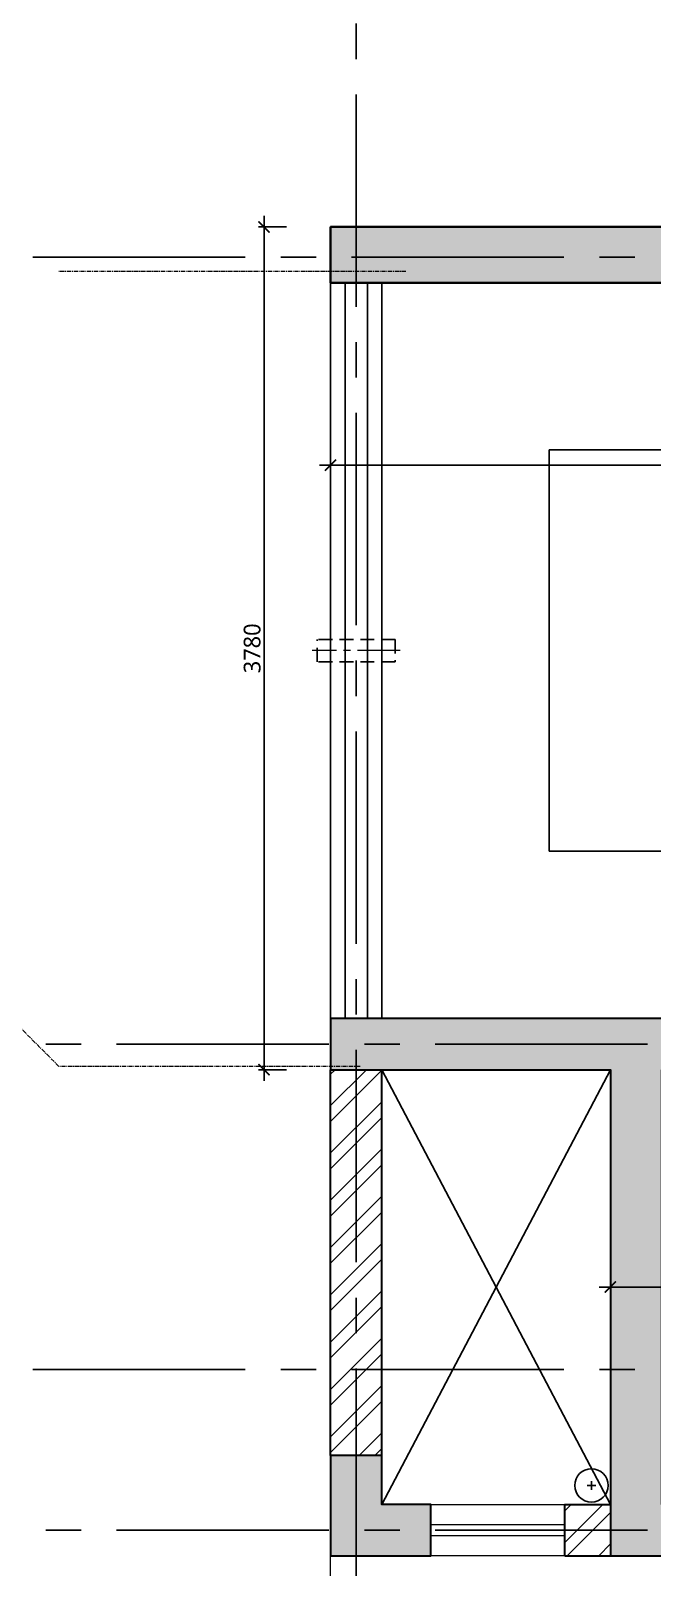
# Model space of a CAD drawing. Header units: millimetres. Extents: x -2409243 to -2334937, y -643723 to -441957.
# Drawn here: x -2363749 to -2360962, y -475055 to -468162 of the extents above; entities that cross this region are included whole.
import ezdxf

# ---------------------------------------------------------------- set-up
doc = ezdxf.new("R2010")
doc.units = ezdxf.units.MM
doc.header["$MEASUREMENT"] = 0
doc.header["$PDMODE"] = 67
for name, pattern in [('CENTER', [2, 1.25, -0.25, 0.25, -0.25]), ('CENTER2', [28.574999999999996, 19.05, -3.174999999999999, 3.174999999999999, -3.174999999999999]), ('DASHED2', [0.375, 0.25, -0.125])]:
    doc.linetypes.add(name, pattern=pattern)
for name, color, linetype in [('A-Anno-Grid Lines', 154, 'Continuous'), ('A-Railing', 4, 'Continuous'), ('A-Wall Patt', 8, 'Continuous'), ('A-Window', 4, 'Continuous'), ('S-Conc Patt', 9, 'Continuous')]:
    doc.layers.add(name, color=color, linetype=linetype)
for name, color, linetype, lineweight in [('A-Detail Lines', 8, 'Continuous', 25), ('A-Door', 4, 'Continuous', 9), ('A-DTLS-Elevation', 4, 'Continuous', 25), ('A-Wall Ele', 3, 'Continuous', 20), ('A-Wall Sec', 1, 'Continuous', 30), ('COL', 15, 'Continuous', 25), ('GRIDLINES', 8, 'CENTER', 5), ('HVAC Units', 60, 'Continuous', 30), ('S-Concrete', 40, 'Continuous', 30), ('STAIR', 3, 'Continuous', 9)]:
    doc.layers.add(name, color=color, linetype=linetype, lineweight=lineweight)
doc.styles.get("Standard").update_dxf_attribs({"font": 'trebuc.ttf'})
doc.dimstyles.new('IIITD_WD_M @ 50', dxfattribs={"dimscale": 50, "dimtxt": 1.5, "dimasz": 1, "dimexe": 0.5, "dimexo": 0.25, "dimgap": 0.3, "dimtad": 1, "dimdec": 0, "dimrnd": 1, "dimzin": 0, "dimdsep": 46, "dimtxsty": 'Standard', "dimblk": 'ARCHTICK', "dimcen": 0.2, "dimdle": 1, "dimclrd": 1, "dimclre": 1, "dimclrt": 5, "dimadec": 0, "dimazin": 0, "dimtfac": 1, "dimtdec": 0, "dimtofl": 0, "dimtmove": 0, "dimatfit": 0, "dimfxl": 2, "dimfxlon": 1, "dimtolj": 1, "dimtzin": 0, "dimlwd": -1, "dimlwe": -1, "dimarcsym": 0})

# ---------------------------------------------------------------- blocks, each defined once
blk = doc.blocks.new('Cols Residences')
h = blk.add_hatch(color=256)
h.paths.add_polyline_path([(-10431.56114828156, -1499.257303311024), (-10651.56114828156, -1499.257303311257)], flags=0)
edge = h.paths.add_edge_path()
edge.add_line((-10431.56114828161, -1269.257303311256), (-10881.56114828161, -1269.257303311256))
edge.add_line((-10881.56114828161, -1269.257303311256), (-10881.56114828156, -1499.257303311257))
h = blk.add_hatch(color=256)
edge = h.paths.add_edge_path(flags=17)
edge.add_line((-10881.56114828161, -1269.257303311256), (-10431.56114828161, -1269.25730331114))
edge.add_line((-10881.56114828156, -1269.257303311256), (-10881.56114828156, -1719.257303311256))
edge.add_line((-10881.56114828156, -1719.257303311256), (-10651.56114828156, -1719.257303311256))
edge.add_line((-10651.56114828156, -1719.257303311256), (-10651.56114828156, -1499.257303311257))
edge.add_line((-10651.56114828156, -1499.257303311257), (-10431.56114828156, -1499.257303311257))
edge.add_line((-10431.56114828161, -1269.257303311024), (-10431.56114828156, -1499.257303311024))
h.paths.add_polyline_path([(-10431.56114828156, -1499.257303311024), (-10651.56114828156, -1499.257303311257)], flags=0)
at = {"layer": 'S-Conc Patt'}
blk.add_hatch(color=256, dxfattribs=at).paths.add_polyline_path([(-10431.5611482815, -1269.257303311024), (-10881.5611482815, -1269.257303311024), (-10881.5611482815, -1719.257303311024), (-10651.5611482815, -1719.257303311024), (-10651.5611482815, -1499.257303311024), (-10431.5611482815, -1499.257303311024)], flags=17)
for points in [[(-8471.56114828243, -1269.257303311024), (-8701.5611482815, -1269.257303311024), (-8701.561148281733, -2524.257303311257), (-10881.5611482815, -2524.257303311257), (-10881.5611482815, -3124.257303311257), (-10651.5611482815, -3124.257303311257), (-10651.5611482815, -2754.257303311257), (-8701.56114828243, -2754.257303311257), (-8701.56114828243, -4654.257303311257), (-10651.56114828103, -4654.257303311257), (-10651.56114828103, -4469.257303311256), (-10881.56114828103, -4469.257303311256), (-10881.56114828103, -5069.257303311257), (-10651.56114828103, -5069.257303311257), (-10651.56114828103, -4884.257303311256), (-8701.56114828243, -4884.257303311256), (-8701.5611482815, -6784.257303311024), (-10651.5611482815, -6784.257303311024), (-10651.5611482815, -6414.257303311258), (-10881.5611482815, -6414.257303311258), (-10881.5611482815, -7014.257303311258), (-8471.56114828243, -7014.257303311258)], [(-5171.561148281385, -5229.257303310558), (-4921.561148281385, -5229.257303310558), (-4921.561148281385, -1269.257303310791), (-5171.561148281385, -1269.257303310791)]]:
    blk.add_hatch(color=256, dxfattribs=at).paths.add_polyline_path(points)
at = {"layer": 'S-Concrete'}
for points in [[(-8471.56114828243, -1269.257303311024), (-8701.5611482815, -1269.257303311024), (-8701.561148281733, -2524.257303311257), (-10881.5611482815, -2524.257303311257), (-10881.5611482815, -3124.257303311257), (-10651.5611482815, -3124.257303311257), (-10651.5611482815, -2754.257303311257), (-8701.56114828243, -2754.257303311257), (-8701.56114828243, -4654.257303311257), (-10651.56114828103, -4654.257303311257), (-10651.56114828103, -4469.257303311256), (-10881.56114828103, -4469.257303311256), (-10881.56114828103, -5069.257303311257), (-10651.56114828103, -5069.257303311257), (-10651.56114828103, -4884.257303311256), (-8701.56114828243, -4884.257303311256), (-8701.5611482815, -6784.257303311024), (-10651.5611482815, -6784.257303311024), (-10651.5611482815, -6414.257303311258), (-10881.5611482815, -6414.257303311258), (-10881.5611482815, -7014.257303311258), (-8471.56114828243, -7014.257303311258), (-8471.56114828243, -1269.257303311024)], [(-10431.5611482815, -1269.257303311024), (-10881.5611482815, -1269.257303311024), (-10881.5611482815, -1719.257303311024), (-10651.5611482815, -1719.257303311024), (-10651.5611482815, -1499.257303311024), (-10431.5611482815, -1499.257303311024), (-10431.5611482815, -1269.257303311024)]]:
    blk.add_lwpolyline(points, dxfattribs=at)
at = {"layer": 'S-Concrete', "lineweight": 35}
blk.add_lwpolyline([(-5171.561148281385, -5229.257303310558), (-4921.561148281385, -5229.257303310558), (-4921.561148281385, -1269.257303310791), (-5171.561148281385, -1269.257303310791)], close=True, dxfattribs=at)
blk = doc.blocks.new('Stair win rail')
at = {"layer": 'A-Window', "color": 3}
for p, q in [((-21549.99999999942, -3507.235837192973), (-24850.00000000046, -3507.235837192973)), ((-21549.99999999942, -3607.235837192973), (-24850.00000000046, -3607.235837192973))]:
    blk.add_line(p, q, dxfattribs=at)
at = {"layer": 'A-Window'}
for points in [[(-21549.99999999942, -3442.235837192973), (-24850.00000000046, -3442.23583719274)], [(-21549.99999999942, -3672.235837192973), (-24850.00000000046, -3672.235837192973)]]:
    blk.add_lwpolyline(points, dxfattribs=at)
blk = doc.blocks.new('Grid Residences')
at = {"layer": 'A-Anno-Grid Lines', "linetype": 'CENTER2', "ltscale": 50}
for p, q in [((-10046.56114828167, 2922.978533881833), (-10046.56114828161, -27704.42249789054)), ((-5056.561148281617, 2922.978533881949), (-5056.561148281617, -27704.42249789042)), ((-10766.56114828156, 2547.978533881949), (-10766.56114828156, -10441.25365557242)), ((-8586.561148282315, 2547.933843523963), (-8586.561148282315, -10441.25365557242)), ((12818.17248725664, -1384.25730331114), (-37818.04011461896, -1384.257303311489))]:
    blk.add_line(p, q, dxfattribs=at)
blk = doc.blocks.new('Shaft Door D')
at = {"layer": 'A-Wall Patt'}
h = blk.add_hatch(dxfattribs=at)
h.set_pattern_fill('ANSI32', color=256, scale=400, style=0)
h.set_pattern_definition([(45, (-9829.325311088469, 7062.978533881891), (-106.0660171779821, 106.0660171779821), []), (45, (-9758.614633088466, 7062.978533881891), (-106.0660171779821, 106.0660171779821), [])])
h.paths.add_polyline_path([(-9624.325311088469, 7292.978533881892), (-9829.325311088469, 7292.978533881892), (-9829.325311088469, 7062.978533881891), (-9624.325311088469, 7062.978533881891)])
at = {"layer": 'A-Door'}
for points in [[(-10429.32531108847, 7292.978533881892), (-9829.325311088469, 7292.978533881892)], [(-10429.32531108847, 7202.978533881891), (-9829.325311088469, 7202.978533881891)], [(-10429.32531108847, 7152.978533881891), (-9829.325311088469, 7152.978533881891)], [(-9829.325311088469, 7062.978533881891), (-10429.32531108847, 7062.978533881891)]]:
    blk.add_lwpolyline(points, dxfattribs=at)
at = {"layer": 'A-Wall Sec'}
for points in [[(-9829.325311088469, 7062.978533881891), (-9829.325311088469, 7292.978533881892), (-9624.325311088469, 7292.978533881892)], [(-9829.325311088469, 7062.978533881891), (-9624.325311088469, 7062.978533881891)]]:
    blk.add_lwpolyline(points, dxfattribs=at)
blk = doc.blocks.new('Garbaghe Chute cutout')
at = {"layer": 'A-Detail Lines'}
for points in [[(-836332.2976589759, 288436.1430589523), (-835307.2976589759, 286486.1430589523)], [(-836332.2976589763, 286486.1430589523), (-835307.2976589759, 288436.1430589521)]]:
    blk.add_lwpolyline(points, dxfattribs=at)
blk = doc.blocks.new('RW pipe')
at = {"layer": 'A-Detail Lines'}
for points in [[(-912762.8627371552, 292095.1890407079), (-912762.8627371552, 292055.1890407079)], [(-912742.862737155, 292075.1890407078), (-912782.8627371552, 292075.1890407078)]]:
    blk.add_lwpolyline(points, dxfattribs=at)
at = {"layer": 'A-DTLS-Elevation'}
blk.add_circle((-912762.8627371552, 292075.1890407079), 74.99999999999999, dxfattribs=at)
blk = doc.blocks.new('Spout')
at = {"layer": 'A-DTLS-Elevation', "linetype": 'DASHED2', "ltscale": 250}
for p, q in [((-836622.2976589759, 290266.143058952), (-836622.2976589759, 290366.143058952)), ((-836272.297658976, 290366.143058952), (-836272.297658976, 290266.143058952))]:
    blk.add_line(p, q, dxfattribs=at)
for points in [[(-836272.297658976, 290366.143058952), (-836622.2976589759, 290366.143058952)], [(-836272.297658976, 290266.143058952), (-836622.2976589759, 290266.143058952)]]:
    blk.add_lwpolyline(points, dxfattribs=at)
at = {"layer": 'STAIR', "linetype": 'CENTER2', "ltscale": 10}
blk.add_lwpolyline([(-836250.422658976, 290316.143058952), (-836644.1726589759, 290316.143058952)], dxfattribs=at)
blk = doc.blocks.new('_ArchTick')
at = {"color": 0, "linetype": 'ByBlock', "const_width": 0.15}
blk.add_lwpolyline([(-0.5, -0.5), (0.5, 0.5)], dxfattribs=at)
blk = doc.blocks.new('*D713')
at = {"layer": 'A-Railing', "color": 1}
for p, q in [((-2361149.893009833, -473697.7681921461), (-2361149.893009833, -473822.7681921461)), ((-2356659.893009832, -473697.7681921461), (-2356659.893009832, -473822.7681921461)), ((-2361199.893009833, -473797.7681921461), (-2356609.893009832, -473797.7681921461))]:
    blk.add_line(p, q, dxfattribs=at)
at = {"layer": 'Defpoints', "color": 0}
for p in [(-2361149.893009833, -472822.7681921451), (-2356659.893009832, -472822.7681921451), (-2356659.893009832, -473797.7681921461)]:
    blk.add_point(p, dxfattribs=at)
at = {"layer": 'A-Railing', "color": 1, "xscale": 50, "yscale": 50, "zscale": 50, "rotation": 180}
blk.add_blockref('_ArchTick', (-2361149.893009833, -473797.7681921461), dxfattribs=at)
at = {"layer": 'A-Railing', "color": 1, "xscale": 50, "yscale": 50, "zscale": 50}
blk.add_blockref('_ArchTick', (-2356659.893009832, -473797.7681921461), dxfattribs=at)
at = {"layer": 'A-Railing', "color": 5, "insert": (-2358904.893009833, -473744.4853638632), "char_height": 75, "attachment_point": 5}
blk.add_mtext('\\A1;4490', dxfattribs=at)
blk = doc.blocks.new('*D717')
at = {"layer": 'A-Railing', "color": 1}
for p, q in [((-2362404.893009833, -470010.9765554572), (-2362404.893009833, -470135.9765554572)), ((-2356059.893009833, -470010.9765554572), (-2356059.893009833, -470135.9765554572)), ((-2362454.893009833, -470110.9765554572), (-2356009.893009833, -470110.9765554572))]:
    blk.add_line(p, q, dxfattribs=at)
at = {"layer": 'Defpoints', "color": 0}
for p in [(-2362404.893009833, -469292.768192145), (-2356059.893009833, -469292.7681921451), (-2356059.893009833, -470110.9765554572)]:
    blk.add_point(p, dxfattribs=at)
at = {"layer": 'A-Railing', "color": 1, "xscale": 50, "yscale": 50, "zscale": 50, "rotation": 180}
blk.add_blockref('_ArchTick', (-2362404.893009833, -470110.9765554572), dxfattribs=at)
at = {"layer": 'A-Railing', "color": 1, "xscale": 50, "yscale": 50, "zscale": 50}
blk.add_blockref('_ArchTick', (-2356059.893009833, -470110.9765554572), dxfattribs=at)
at = {"layer": 'A-Railing', "color": 5, "insert": (-2359232.393009833, -470057.6937271743), "char_height": 75, "attachment_point": 5}
blk.add_mtext('\\A1;6345', dxfattribs=at)
blk = doc.blocks.new('*D718')
at = {"layer": 'A-Railing', "color": 1}
for p, q in [((-2362703.1197841, -472872.7681921444), (-2362703.1197841, -468992.7681921443)), ((-2362603.1197841, -469042.7681921443), (-2362728.1197841, -469042.7681921443)), ((-2362603.1197841, -472822.7681921444), (-2362728.1197841, -472822.7681921444))]:
    blk.add_line(p, q, dxfattribs=at)
at = {"layer": 'Defpoints', "color": 0}
for p in [(-2362703.1197841, -469042.7681921443), (-2362404.893009833, -469042.7681921443), (-2362404.893009833, -472822.7681921444)]:
    blk.add_point(p, dxfattribs=at)
at = {"layer": 'A-Railing', "color": 1, "xscale": 50, "yscale": 50, "zscale": 50}
for p, rotation in [((-2362703.1197841, -469042.7681921443), 90), ((-2362703.1197841, -472822.7681921444), 270)]:
    blk.add_blockref('_ArchTick', p, dxfattribs=dict(at, rotation=rotation))
at = {"layer": 'A-Railing', "color": 5, "insert": (-2362756.276349756, -470932.7681921448), "char_height": 75, "attachment_point": 5, "rotation": 90}
blk.add_mtext('\\A1;3780', dxfattribs=at)

msp = doc.modelspace()

# ---------------------------------------------------------------- hatches: boundary and pattern name
at = {"layer": 'A-Wall Patt'}
h = msp.add_hatch(dxfattribs=at)
h.set_pattern_fill('ANSI32', color=256, scale=400, style=0)
h.set_pattern_definition([(45, (-2362206.616351323, -473422.2978789122), (-106.0660171779821, 106.0660171779821), []), (45, (-2362135.905673323, -473422.2978789122), (-106.0660171779821, 106.0660171779821), [])])
h.paths.add_polyline_path([(-2362174.893009833, -472822.768192145), (-2362404.893009833, -472822.768192145), (-2362404.893009833, -474552.768192145), (-2362174.893009833, -474552.768192145)])

# ---------------------------------------------------------------- linework, layer by layer
at = {"layer": 'A-Detail Lines'}
for p, q in [((-2361424.893009832, -470042.768192145), (-2361424.893009832, -471842.768192145)), ((-2361424.893009832, -470042.768192145), (-2357974.893009832, -470042.768192145)), ((-2359774.893009832, -471842.768192145), (-2361424.893009832, -471842.768192145))]:
    msp.add_line(p, q, dxfattribs=at)
at = {"layer": 'A-Wall Ele'}
for points in [[(-2356889.893009833, -478582.7681921441), (-2356889.893009833, -478344.2015816895), (-2362404.893009833, -476132.768192145), (-2362404.893009833, -475002.768192145)], [(-2356889.893009833, -478582.768192145), (-2356889.893009833, -478344.2015816895), (-2362404.893009833, -476132.768192145), (-2362404.893009833, -475002.768192145)], [(-2362289.893009833, -475002.768192145), (-2362289.893009833, -476055.006842406), (-2356774.893009833, -478266.440231951), (-2356774.893009833, -478582.7681921441)], [(-2362289.893009833, -475002.768192145), (-2362289.893009833, -476055.0068424065), (-2356774.893009833, -478266.440231951), (-2356774.893009833, -478582.768192145)]]:
    msp.add_lwpolyline(points, dxfattribs=at)
at = {"layer": 'A-Wall Sec'}
for points in [[(-2362404.893009833, -474552.768192145), (-2362404.893009833, -472822.768192145)], [(-2362404.893009833, -474552.768192145), (-2362404.893009833, -472822.768192145)], [(-2362174.893009833, -474552.768192145), (-2362174.893009833, -472822.768192145)], [(-2362174.893009833, -474552.768192145), (-2362174.893009833, -472822.768192145)]]:
    msp.add_lwpolyline(points, dxfattribs=at)
at = {"layer": 'COL'}
for p, q in [((-2356659.893009832, -472592.768192146), (-2362404.893009832, -472592.768192146)), ((-2362404.893009832, -472822.768192145), (-2361149.893009832, -472822.768192145)), ((-2361149.893009832, -472822.768192145), (-2361149.893009832, -475002.768192145)), ((-2361149.893009832, -475002.768192145), (-2360549.893009832, -475002.768192145))]:
    msp.add_line(p, q, dxfattribs=at)
for points in [[(-2362404.893009833, -469042.768192145), (-2358444.893009832, -469042.768192145), (-2358444.893009832, -469292.768192145), (-2362404.893009833, -469292.768192145)], [(-2362404.893009832, -475002.768192145), (-2361954.893009832, -475002.768192145), (-2361954.893009832, -474772.768192145), (-2362174.893009832, -474772.768192145), (-2362174.893009832, -474552.768192145), (-2362404.893009832, -474552.768192145)]]:
    msp.add_lwpolyline(points, close=True, dxfattribs=at)
at = {"layer": 'GRIDLINES', "ltscale": 15}
for p, q in [((-2362067.886787443, -469242.768192145), (-2363622.863803073, -469242.768192145)), ((-2363622.863803073, -472807.8661284014), (-2363976.417193666, -472454.3127378081)), ((-2362272.718524327, -472807.8661284014), (-2363622.863803073, -472807.8661284014))]:
    msp.add_line(p, q, dxfattribs=at)
at = {"layer": 'S-Concrete', "lineweight": 35}
msp.add_lwpolyline([(-2358444.893009833, -469292.768192145), (-2358444.893009833, -469042.768192145), (-2362404.893009833, -469042.768192145), (-2362404.893009833, -469292.768192145)], close=True, dxfattribs=at)
at = {"layer": 'S-Concrete'}
for points in [[(-2362404.893009833, -472592.768192146), (-2362404.893009833, -472822.768192145), (-2361149.893009832, -472822.768192145), (-2361149.893009832, -475002.768192145), (-2360549.893009832, -475002.768192145), (-2360549.893009832, -474772.768192145), (-2360919.893009832, -474772.768192145), (-2360919.893009832, -472822.768192146), (-2359019.893009832, -472822.768192146), (-2359019.893009832, -474772.7681921446), (-2359204.893009832, -474772.7681921446), (-2359204.893009832, -475002.7681921446), (-2358604.893009832, -475002.7681921446), (-2358604.893009832, -474772.7681921446), (-2358789.893009832, -474772.7681921446), (-2358789.893009832, -472822.768192146), (-2356889.893009833, -472822.768192145), (-2356889.893009833, -474772.768192145), (-2357259.893009832, -474772.768192145), (-2357259.893009832, -475002.768192145), (-2356659.893009832, -475002.768192145), (-2356659.893009832, -472592.768192146), (-2362404.893009833, -472592.768192146)], [(-2362404.893009833, -474552.768192145), (-2362404.893009833, -475002.768192145), (-2361954.893009833, -475002.768192145), (-2361954.893009833, -474772.768192145), (-2362174.893009833, -474772.768192145), (-2362174.893009833, -474552.768192145), (-2362404.893009833, -474552.768192145)]]:
    msp.add_lwpolyline(points, dxfattribs=at)

# ---------------------------------------------------------------- block references
at = {"layer": 'A-Anno-Grid Lines', "rotation": 90}
msp.add_blockref('Grid Residences', (-2363674.150313144, -464121.2070438629), dxfattribs=at)
at = {"layer": 'A-Detail Lines'}
for p in [(-1525842.595350856, -761258.9112510972), (-1525842.595350857, -761258.9112510972)]:
    msp.add_blockref('Garbaghe Chute cutout', p, dxfattribs=at)
at = {"layer": 'A-DTLS-Elevation', "xscale": -1, "rotation": 179.6023910865409}
msp.add_blockref('RW pipe', (-1446467.144308861, -188953.7562477356), dxfattribs=at)
at = {"layer": 'A-Wall Patt', "xscale": -1, "rotation": 90}
msp.add_blockref('Stair win rail', (-2365847.128847025, -494142.768192145), dxfattribs=at)
at = {"layer": 'A-Wall Patt'}
msp.add_blockref('Shaft Door D', (-2351525.567698744, -482065.7467260258), dxfattribs=at)
at = {"layer": 'HVAC Units'}
msp.add_blockref('Spout', (-1525842.595350856, -761258.9112510972), dxfattribs=at)
at = {"layer": 'S-Concrete', "rotation": 90}
msp.add_blockref('Cols Residences', (-2363674.150313144, -464121.2070438629), dxfattribs=at)

# ---------------------------------------------------------------- dimensions: what is measured, and where the dimension line sits
at = {"layer": 'A-Railing'}
dim = msp.add_linear_dim(base=(-2362703.1197841, -469042.7681921443), p1=(-2362404.893009833, -472822.7681921444), p2=(-2362404.893009833, -469042.7681921443), angle=90, dimstyle='IIITD_WD_M @ 50', override={"dimarcsym": 1}, dxfattribs=at)
dim.commit()
dim.dimension.update_dxf_attribs({"geometry": '*D718', "text_midpoint": (-2362756.276349756, -470932.7681921448)})
for base, p1, p2, picture, middle in [((-2356059.893009833, -470110.9765554572), (-2362404.893009833, -469292.768192145), (-2356059.893009833, -469292.7681921451), '*D717', (-2359232.393009833, -470057.6937271743)), ((-2356659.893009832, -473797.7681921461), (-2361149.893009833, -472822.7681921451), (-2356659.893009832, -472822.7681921451), '*D713', (-2358904.893009833, -473744.4853638632))]:
    dim = msp.add_linear_dim(base=base, p1=p1, p2=p2, dimstyle='IIITD_WD_M @ 50', override={"dimarcsym": 1}, dxfattribs=at)
    dim.commit()
    dim.dimension.update_dxf_attribs({"geometry": picture, "text_midpoint": middle})

doc.saveas('drawing.dxf')
